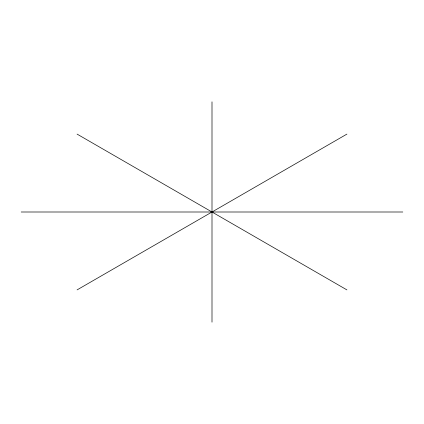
<?xml version="1.0" encoding="UTF-8"?>
<svg xmlns="http://www.w3.org/2000/svg" width="424" height="424" viewBox="0 0 424 424"><rect width="100%" height="100%" fill="white"/><g stroke="black" fill="none" stroke-linecap="round" stroke-linejoin="round"><path stroke-width="0.64" d="M77.083 289.894L346.917 134.106M21.2 212L402.8 212M77.083 134.106L346.917 289.894M212 101.845L212 322.155"/></g></svg>
